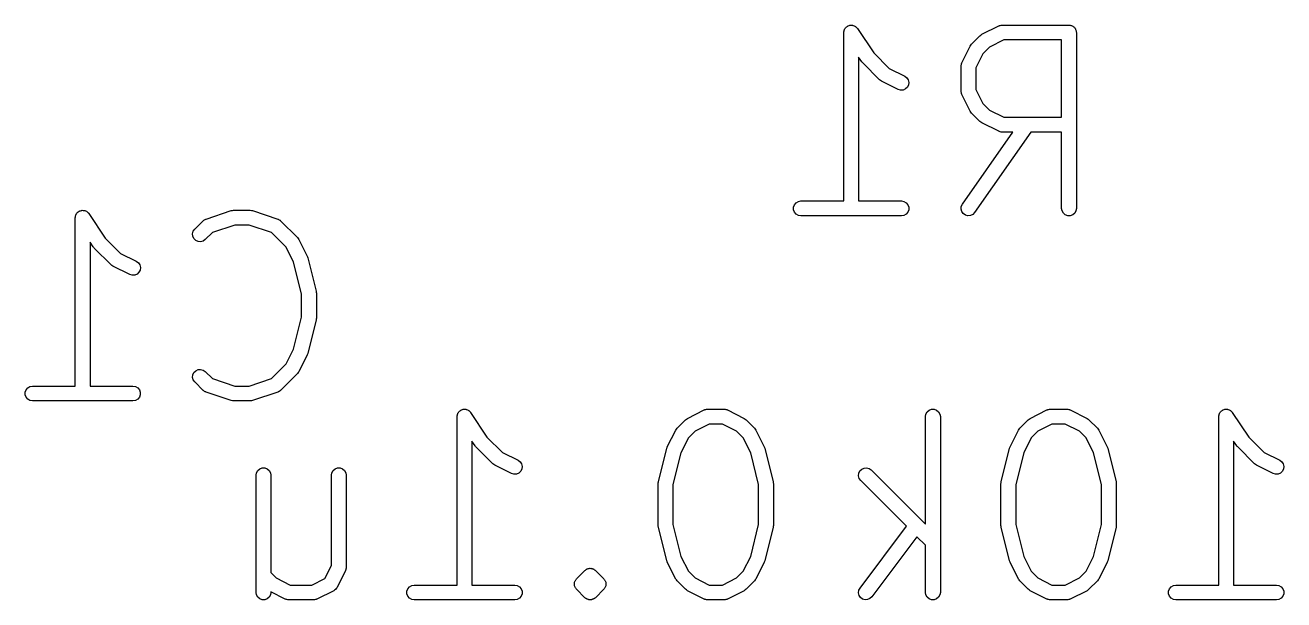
# Model space of a CAD drawing. Extents: x -0.3 to 76.5, y -74.5 to -2.2.
# Drawn here: x -0.31 to 8.32, y -67.49 to -63.55 of the extents above; entities that cross this region are included whole.
import ezdxf

# ---------------------------------------------------------------- set-up
doc = ezdxf.new("R2010")
doc.units = 0
doc.header["$MEASUREMENT"] = 0
doc.layers.add('BLACK', color=7, linetype='CONTINUOUS')

msp = doc.modelspace()

# ---------------------------------------------------------------- linework, layer by layer
at = {"layer": 'Black'}
for p, q in [((5.30318, -63.601), (5.30366, -63.5983)), ((5.30318, -64.7567), (5.30318, -63.601)), ((5.30348, -63.5955), (5.30519, -63.5896)), ((5.30366, -63.5983), (5.30348, -63.5955)), ((5.30519, -63.5896), (5.30624, -63.5837)), ((5.30624, -63.5837), (5.30765, -63.5812)), ((5.30765, -63.5812), (5.30844, -63.5785)), ((5.30844, -63.5785), (5.31203, -63.5736)), ((5.31203, -63.5736), (5.31506, -63.5684)), ((5.31506, -63.5684), (5.31722, -63.5666)), ((5.31722, -63.5666), (5.31889, -63.5643)), ((5.31889, -63.5643), (5.32393, -63.561)), ((5.32393, -63.561), (5.32858, -63.5571)), ((5.32858, -63.5571), (5.33122, -63.5561)), ((5.33122, -63.5561), (5.33357, -63.5545)), ((5.33357, -63.5545), (5.33946, -63.5531)), ((5.33946, -63.5531), (5.34516, -63.551)), ((5.34516, -63.551), (5.34797, -63.551)), ((5.34797, -63.551), (5.35071, -63.5504)), ((5.35071, -63.5504), (5.35674, -63.551)), ((5.35674, -63.551), (5.3628, -63.551)), ((5.3628, -63.551), (5.36544, -63.552)), ((5.36544, -63.552), (5.36824, -63.5523)), ((5.36824, -63.5523), (5.37368, -63.555)), ((5.37368, -63.555), (5.37938, -63.5571)), ((5.37938, -63.5571), (5.38153, -63.5589)), ((5.38153, -63.5589), (5.38406, -63.5601)), ((5.38406, -63.5601), (5.38824, -63.5645)), ((5.38824, -63.5645), (5.39289, -63.5684)), ((5.39289, -63.5684), (5.3943, -63.5708)), ((5.3943, -63.5708), (5.39624, -63.5729)), ((5.39624, -63.5729), (5.50836, -63.741)), ((6.24396, -63.6179), (6.2505, -63.6131)), ((6.2505, -63.6131), (6.3654, -63.5556)), ((6.3654, -63.5556), (6.36821, -63.5548)), ((6.36821, -63.5548), (6.37074, -63.5533)), ((6.37074, -63.5533), (6.3766, -63.5523)), ((6.3766, -63.5523), (6.38231, -63.5506)), ((6.38231, -63.5506), (6.38523, -63.5508)), ((6.38523, -63.5508), (6.38812, -63.5502)), ((6.38812, -63.5502), (6.84774, -63.5502)), ((6.84774, -63.5502), (6.85212, -63.551)), ((6.85212, -63.551), (6.85656, -63.551)), ((6.85656, -63.551), (6.86074, -63.5525)), ((6.86074, -63.5525), (6.86511, -63.5533)), ((6.86511, -63.5533), (6.86896, -63.5555)), ((6.86896, -63.5555), (6.87314, -63.5571)), ((6.87314, -63.5571), (6.87654, -63.5599)), ((6.87654, -63.5599), (6.88039, -63.5621)), ((6.88039, -63.5621), (6.88325, -63.5655)), ((6.88325, -63.5655), (6.88665, -63.5684)), ((6.88665, -63.5684), (6.88887, -63.5722)), ((6.88887, -63.5722), (6.89173, -63.5756)), ((6.89173, -63.5756), (6.89325, -63.5798)), ((6.89325, -63.5798), (6.89547, -63.5837)), ((6.89547, -63.5837), (6.89625, -63.5881)), ((6.89625, -63.5881), (6.89777, -63.5922)), ((6.89777, -63.5922), (6.89777, -63.5967)), ((6.89777, -63.5967), (6.89854, -63.601)), ((6.89854, -63.601), (6.89854, -64.8075)), ((6.11287, -63.8081), (6.17033, -63.6932)), ((6.17033, -63.6932), (6.17517, -63.6867)), ((6.17517, -63.6867), (6.17984, -63.68)), ((6.17984, -63.68), (6.23729, -63.6226)), ((6.23729, -63.6226), (6.24396, -63.6179)), ((6.30331, -63.7002), (6.25751, -63.746)), ((6.40011, -63.6518), (6.30331, -63.7002)), ((6.79694, -63.6518), (6.40011, -63.6518)), ((6.79694, -64.1822), (6.79694, -63.6518)), ((5.42661, -63.8016), (5.40478, -63.7688)), ((5.40478, -63.7688), (5.40478, -64.7567)), ((5.50836, -63.741), (5.61388, -63.8466)), ((6.25751, -63.746), (6.20911, -63.8428)), ((5.43008, -63.8052), (5.42661, -63.8016)), ((5.43296, -63.8093), (5.43008, -63.8052)), ((5.54786, -63.9242), (5.43296, -63.8093)), ((5.61388, -63.8466), (5.72141, -63.9003)), ((6.10751, -63.8309), (6.10802, -63.828)), ((6.10751, -64.0032), (6.10751, -63.8309)), ((6.10784, -63.825), (6.10954, -63.8193)), ((6.10802, -63.828), (6.10784, -63.825)), ((6.10954, -63.8193), (6.11057, -63.8135)), ((6.11057, -63.8135), (6.11204, -63.8109)), ((6.11204, -63.8109), (6.11287, -63.8081)), ((6.20911, -63.8428), (6.20911, -63.9912)), ((5.55453, -63.9289), (5.54786, -63.9242)), ((5.56107, -63.9337), (5.55453, -63.9289)), ((5.67597, -63.9912), (5.56107, -63.9337)), ((5.72141, -63.9003), (5.73558, -63.9108)), ((5.73558, -63.9108), (5.7453, -63.9256)), ((5.74738, -63.9602), (5.73949, -63.976)), ((5.7453, -63.9256), (5.7494, -63.9427)), ((5.7494, -63.9427), (5.74738, -63.9602)), ((5.69288, -63.9962), (5.67597, -63.9912)), ((5.71049, -63.9952), (5.69288, -63.9962)), ((5.72668, -63.9882), (5.71049, -63.9952)), ((5.73949, -63.976), (5.72668, -63.9882)), ((6.10802, -64.0061), (6.10751, -64.0032)), ((6.10784, -64.009), (6.10802, -64.0061)), ((6.10954, -64.0147), (6.10784, -64.009)), ((6.11057, -64.0206), (6.10954, -64.0147)), ((6.11204, -64.0231), (6.11057, -64.0206)), ((6.11287, -64.0259), (6.11204, -64.0231)), ((6.17033, -64.1408), (6.11287, -64.0259)), ((6.20911, -63.9912), (6.25751, -64.088)), ((6.25751, -64.088), (6.3033, -64.1338)), ((6.17517, -64.1474), (6.17033, -64.1408)), ((6.17984, -64.154), (6.17517, -64.1474)), ((6.23729, -64.2115), (6.17984, -64.154)), ((6.24395, -64.2162), (6.23729, -64.2115)), ((6.25049, -64.221), (6.24395, -64.2162)), ((6.3033, -64.1338), (6.40011, -64.1822)), ((6.40011, -64.1822), (6.79694, -64.1822)), ((6.11669, -64.7784), (6.46291, -64.2838)), ((6.58692, -64.2838), (6.19993, -64.8367)), ((6.3654, -64.2785), (6.25049, -64.221)), ((6.36821, -64.2793), (6.3654, -64.2785)), ((6.37074, -64.2808), (6.36821, -64.2793)), ((6.3766, -64.2818), (6.37074, -64.2808)), ((6.38231, -64.2835), (6.3766, -64.2818)), ((6.38523, -64.2833), (6.38231, -64.2835)), ((6.38812, -64.2838), (6.38523, -64.2833)), ((6.46291, -64.2838), (6.38812, -64.2838)), ((6.79694, -64.2838), (6.58692, -64.2838)), ((6.79694, -64.8075), (6.79694, -64.2838)), ((0.06356, -64.8245), (0.06946, -64.8231)), ((0.06946, -64.8231), (0.07515, -64.821)), ((0.07515, -64.821), (0.07797, -64.821)), ((0.07797, -64.821), (0.08071, -64.8204)), ((0.08071, -64.8204), (0.08674, -64.821)), ((0.08674, -64.821), (0.0928, -64.821)), ((0.0928, -64.821), (0.09544, -64.822)), ((0.09544, -64.822), (0.09824, -64.8223)), ((0.09824, -64.8223), (0.10368, -64.825)), ((0.9297, -64.8803), (1.10206, -64.8229)), ((1.10206, -64.8229), (1.1101, -64.8217)), ((1.1101, -64.8217), (1.11812, -64.8202)), ((1.11812, -64.8202), (1.23302, -64.8202)), ((1.23302, -64.8202), (1.24104, -64.8217)), ((1.24104, -64.8217), (1.24909, -64.8229)), ((1.24909, -64.8229), (1.42144, -64.8803)), ((4.95923, -64.7987), (4.96527, -64.7821)), ((4.95923, -64.8164), (4.95923, -64.7987)), ((4.96527, -64.8329), (4.95923, -64.8164)), ((4.96527, -64.7821), (4.97661, -64.7686)), ((4.97661, -64.7686), (4.99189, -64.7598)), ((4.99189, -64.7598), (5.00926, -64.7567)), ((5.00926, -64.7567), (5.30318, -64.7567)), ((5.40478, -64.7567), (5.69869, -64.7567)), ((5.69869, -64.7567), (5.71606, -64.7598)), ((5.71606, -64.7598), (5.73134, -64.7686)), ((5.73134, -64.7686), (5.74268, -64.7821)), ((5.74268, -64.7821), (5.74872, -64.7987)), ((5.74872, -64.8164), (5.74268, -64.8329)), ((5.74872, -64.7987), (5.74872, -64.8164)), ((6.1077, -64.812), (6.10924, -64.7944)), ((6.11227, -64.829), (6.1077, -64.812)), ((6.10924, -64.7944), (6.11669, -64.7784)), ((6.8, -64.8249), (6.79694, -64.8075)), ((6.89854, -64.8075), (6.89547, -64.8249)), ((0.03318, -64.871), (0.03367, -64.8683)), ((0.03318, -66.0267), (0.03318, -64.871)), ((0.03348, -64.8655), (0.03519, -64.8596)), ((0.03367, -64.8683), (0.03348, -64.8655)), ((0.03519, -64.8596), (0.03624, -64.8537)), ((0.03624, -64.8537), (0.03765, -64.8512)), ((0.03765, -64.8512), (0.03844, -64.8485)), ((0.03844, -64.8485), (0.04203, -64.8436)), ((0.04203, -64.8436), (0.04506, -64.8384)), ((0.04506, -64.8384), (0.04722, -64.8366)), ((0.04722, -64.8366), (0.04889, -64.8343)), ((0.04889, -64.8343), (0.05393, -64.831)), ((0.05393, -64.831), (0.05858, -64.8271)), ((0.05858, -64.8271), (0.06122, -64.8261)), ((0.06122, -64.8261), (0.06356, -64.8245)), ((0.10368, -64.825), (0.10938, -64.8271)), ((0.10938, -64.8271), (0.11153, -64.8289)), ((0.11153, -64.8289), (0.11406, -64.8301)), ((0.11406, -64.8301), (0.11824, -64.8345)), ((0.11824, -64.8345), (0.12289, -64.8384)), ((0.12289, -64.8384), (0.1243, -64.8408)), ((0.1243, -64.8408), (0.12624, -64.8429)), ((0.12624, -64.8429), (0.23836, -65.011)), ((0.85239, -64.95), (0.90984, -64.8926)), ((0.90984, -64.8926), (0.91224, -64.8909)), ((0.91224, -64.8909), (0.91418, -64.8887)), ((0.91418, -64.8887), (0.91942, -64.8859)), ((0.91942, -64.8859), (0.92429, -64.8825)), ((0.92429, -64.8825), (0.92712, -64.8817)), ((0.92712, -64.8817), (0.9297, -64.8803)), ((1.42144, -64.8803), (1.42402, -64.8817)), ((1.42402, -64.8817), (1.42685, -64.8825)), ((1.42685, -64.8825), (1.43172, -64.8859)), ((1.43172, -64.8859), (1.43696, -64.8887)), ((1.43696, -64.8887), (1.4389, -64.8909)), ((1.4389, -64.8909), (1.4413, -64.8926)), ((1.4413, -64.8926), (1.55621, -65.0075)), ((4.97661, -64.8465), (4.96527, -64.8329)), ((4.99189, -64.8553), (4.97661, -64.8465)), ((5.00926, -64.8583), (4.99189, -64.8553)), ((5.69869, -64.8583), (5.00926, -64.8583)), ((5.71606, -64.8553), (5.69869, -64.8583)), ((5.73134, -64.8465), (5.71606, -64.8553)), ((5.74268, -64.8329), (5.73134, -64.8465)), ((6.12239, -64.8435), (6.11227, -64.829)), ((6.13685, -64.8536), (6.12239, -64.8435)), ((6.15389, -64.8582), (6.13685, -64.8536)), ((6.17146, -64.8566), (6.15389, -64.8582)), ((6.18745, -64.8492), (6.17146, -64.8566)), ((6.19993, -64.8367), (6.18745, -64.8492)), ((6.80882, -64.8402), (6.8, -64.8249)), ((6.82234, -64.8515), (6.80882, -64.8402)), ((6.83892, -64.8576), (6.82234, -64.8515)), ((6.85656, -64.8576), (6.83892, -64.8576)), ((6.87314, -64.8515), (6.85656, -64.8576)), ((6.88665, -64.8402), (6.87314, -64.8515)), ((6.89547, -64.8249), (6.88665, -64.8402)), ((0.8377, -64.9815), (0.84227, -64.9645)), ((0.83924, -64.9991), (0.8377, -64.9815)), ((0.84227, -64.9645), (0.85239, -64.95)), ((0.9732, -64.9729), (0.92423, -65.0219)), ((1.12636, -64.9218), (0.9732, -64.9729)), ((1.22478, -64.9218), (1.12636, -64.9218)), ((1.37794, -64.9729), (1.22478, -64.9218)), ((1.47854, -65.0735), (1.37794, -64.9729)), ((0.15661, -65.0716), (0.13478, -65.0388)), ((0.13478, -65.0388), (0.13478, -66.0267)), ((0.16008, -65.0752), (0.15661, -65.0716)), ((0.16296, -65.0793), (0.16008, -65.0752)), ((0.27786, -65.1942), (0.16296, -65.0793)), ((0.23836, -65.011), (0.34388, -65.1166)), ((0.8467, -65.0151), (0.83924, -64.9991)), ((0.85917, -65.0276), (0.8467, -65.0151)), ((0.87516, -65.035), (0.85917, -65.0276)), ((0.89274, -65.0366), (0.87516, -65.035)), ((0.90978, -65.032), (0.89274, -65.0366)), ((0.92423, -65.0219), (0.90978, -65.032)), ((1.52981, -65.176), (1.47854, -65.0735)), ((1.55621, -65.0075), (1.56088, -65.0142)), ((1.56088, -65.0142), (1.56572, -65.0207)), ((1.56572, -65.0207), (1.62318, -65.1356)), ((0.34388, -65.1166), (0.45141, -65.1703)), ((1.62318, -65.1356), (1.62476, -65.1409)), ((1.62476, -65.1409), (1.62702, -65.146)), ((1.62702, -65.146), (1.68447, -65.3758)), ((0.28453, -65.1989), (0.27786, -65.1942)), ((0.29107, -65.2037), (0.28453, -65.1989)), ((0.40597, -65.2612), (0.29107, -65.2037)), ((0.45141, -65.1703), (0.46558, -65.1808)), ((0.46949, -65.246), (0.45668, -65.2582)), ((0.46558, -65.1808), (0.4753, -65.1956)), ((0.47738, -65.2302), (0.46949, -65.246)), ((0.4753, -65.1956), (0.4794, -65.2127)), ((0.4794, -65.2127), (0.47738, -65.2302)), ((1.58439, -65.3944), (1.52981, -65.176)), ((0.42288, -65.2662), (0.40597, -65.2612)), ((0.44049, -65.2652), (0.42288, -65.2662)), ((0.45668, -65.2582), (0.44049, -65.2652)), ((1.58439, -65.5542), (1.58439, -65.3944)), ((1.68447, -65.3758), (1.68491, -65.382)), ((1.68491, -65.382), (1.68599, -65.3881)), ((1.68599, -65.3881), (1.68599, -65.5605)), ((1.52981, -65.7726), (1.58439, -65.5542)), ((1.68447, -65.5728), (1.62702, -65.8026)), ((1.68491, -65.5666), (1.68447, -65.5728)), ((1.68599, -65.5605), (1.68491, -65.5666)), ((1.47854, -65.8751), (1.52981, -65.7726)), ((1.62318, -65.813), (1.56572, -65.9279)), ((1.62476, -65.8077), (1.62318, -65.813)), ((1.62702, -65.8026), (1.62476, -65.8077)), ((0.83924, -65.9495), (0.8467, -65.9335)), ((0.8467, -65.9335), (0.85917, -65.921)), ((0.85917, -65.921), (0.87516, -65.9136)), ((0.87516, -65.9136), (0.89274, -65.912)), ((0.89274, -65.912), (0.90978, -65.9166)), ((0.90978, -65.9166), (0.92423, -65.9267)), ((0.92423, -65.9267), (0.9732, -65.9757)), ((1.37794, -65.9757), (1.47854, -65.8751)), ((1.55621, -65.9411), (1.4413, -66.056)), ((1.56088, -65.9344), (1.55621, -65.9411)), ((1.56572, -65.9279), (1.56088, -65.9344)), ((-0.29339, -66.0386), (-0.27811, -66.0298)), ((-0.27811, -66.0298), (-0.26074, -66.0267)), ((-0.26074, -66.0267), (0.03318, -66.0267)), ((0.13478, -66.0267), (0.42869, -66.0267)), ((0.42869, -66.0267), (0.44606, -66.0298)), ((0.44606, -66.0298), (0.46134, -66.0386)), ((0.8377, -65.9671), (0.83924, -65.9495)), ((0.84227, -65.9841), (0.8377, -65.9671)), ((0.85239, -65.9986), (0.84227, -65.9841)), ((0.90984, -66.056), (0.85239, -65.9986)), ((0.9732, -65.9757), (1.12636, -66.0267)), ((1.12636, -66.0267), (1.22478, -66.0267)), ((1.22478, -66.0267), (1.37794, -65.9757)), ((-0.31077, -66.0687), (-0.30473, -66.0521)), ((-0.31077, -66.0864), (-0.31077, -66.0687)), ((-0.30473, -66.1029), (-0.31077, -66.0864)), ((-0.30473, -66.0521), (-0.29339, -66.0386)), ((-0.29339, -66.1165), (-0.30473, -66.1029)), ((-0.27811, -66.1253), (-0.29339, -66.1165)), ((0.46134, -66.1165), (0.44606, -66.1253)), ((0.46134, -66.0386), (0.47268, -66.0521)), ((0.47268, -66.1029), (0.46134, -66.1165)), ((0.47268, -66.0521), (0.47872, -66.0687)), ((0.47872, -66.0864), (0.47268, -66.1029)), ((0.47872, -66.0687), (0.47872, -66.0864)), ((0.91224, -66.0577), (0.90984, -66.056)), ((0.91418, -66.0599), (0.91224, -66.0577)), ((0.91942, -66.0627), (0.91418, -66.0599)), ((0.92429, -66.0661), (0.91942, -66.0627)), ((0.92712, -66.0669), (0.92429, -66.0661)), ((0.9297, -66.0683), (0.92712, -66.0669)), ((1.10205, -66.1257), (0.9297, -66.0683)), ((1.42144, -66.0683), (1.24909, -66.1257)), ((1.42402, -66.0669), (1.42144, -66.0683)), ((1.42685, -66.0661), (1.42402, -66.0669)), ((1.43172, -66.0627), (1.42685, -66.0661)), ((1.43696, -66.0599), (1.43172, -66.0627)), ((1.4389, -66.0577), (1.43696, -66.0599)), ((1.4413, -66.056), (1.4389, -66.0577)), ((-0.26074, -66.1283), (-0.27811, -66.1253)), ((0.42869, -66.1283), (-0.26074, -66.1283)), ((0.44606, -66.1253), (0.42869, -66.1283)), ((1.11011, -66.1269), (1.10205, -66.1257)), ((1.11812, -66.1283), (1.11011, -66.1269)), ((1.23302, -66.1283), (1.11812, -66.1283)), ((1.24104, -66.1269), (1.23302, -66.1283)), ((1.24909, -66.1257), (1.24104, -66.1269)), ((2.65996, -66.2086), (2.66299, -66.2034)), ((2.66299, -66.2034), (2.66515, -66.2016)), ((2.66515, -66.2016), (2.66681, -66.1993)), ((2.66681, -66.1993), (2.67186, -66.196)), ((2.67186, -66.196), (2.6765, -66.1921)), ((2.6765, -66.1921), (2.67915, -66.1911)), ((2.67915, -66.1911), (2.68149, -66.1895)), ((2.68149, -66.1895), (2.68739, -66.1881)), ((2.68739, -66.1881), (2.69308, -66.186)), ((2.69308, -66.186), (2.6959, -66.186)), ((2.6959, -66.186), (2.69863, -66.1854)), ((2.69863, -66.1854), (2.70467, -66.186)), ((2.70467, -66.186), (2.71073, -66.186)), ((2.71073, -66.186), (2.71337, -66.187)), ((2.71337, -66.187), (2.71617, -66.1873)), ((2.71617, -66.1873), (2.72161, -66.19)), ((2.72161, -66.19), (2.7273, -66.1921)), ((2.7273, -66.1921), (2.72946, -66.1939)), ((2.72946, -66.1939), (2.73198, -66.1951)), ((2.73198, -66.1951), (2.73617, -66.1995)), ((2.73617, -66.1995), (2.74082, -66.2034)), ((2.74082, -66.2034), (2.74223, -66.2058)), ((4.2304, -66.2481), (4.3453, -66.1906)), ((4.3453, -66.1906), (4.34811, -66.1898)), ((4.34811, -66.1898), (4.35065, -66.1883)), ((4.35065, -66.1883), (4.35651, -66.1873)), ((4.35651, -66.1873), (4.36222, -66.1856)), ((4.36222, -66.1856), (4.36514, -66.1858)), ((4.36514, -66.1858), (4.36802, -66.1852)), ((4.36802, -66.1852), (4.48293, -66.1852)), ((4.48293, -66.1852), (4.48581, -66.1858)), ((4.48581, -66.1858), (4.48874, -66.1856)), ((4.48874, -66.1856), (4.49444, -66.1873)), ((4.49444, -66.1873), (4.5003, -66.1883)), ((4.5003, -66.1883), (4.50284, -66.1898)), ((4.50284, -66.1898), (4.50565, -66.1906)), ((4.50565, -66.1906), (4.62055, -66.2481)), ((5.86691, -66.2187), (5.87573, -66.2034)), ((5.87573, -66.2034), (5.88924, -66.1921)), ((5.88924, -66.1921), (5.90582, -66.186)), ((5.90582, -66.186), (5.92346, -66.186)), ((5.92346, -66.186), (5.94004, -66.1921)), ((5.94004, -66.1921), (5.95356, -66.2034)), ((5.95356, -66.2034), (5.96238, -66.2187)), ((6.58135, -66.2481), (6.69626, -66.1906)), ((6.69626, -66.1906), (6.69907, -66.1898)), ((6.69907, -66.1898), (6.7016, -66.1883)), ((6.7016, -66.1883), (6.70746, -66.1873)), ((6.70746, -66.1873), (6.71317, -66.1856)), ((6.71317, -66.1856), (6.71609, -66.1858)), ((6.71609, -66.1858), (6.71898, -66.1852)), ((6.71898, -66.1852), (6.83388, -66.1852)), ((6.83388, -66.1852), (6.83676, -66.1858)), ((6.83676, -66.1858), (6.83969, -66.1856)), ((6.83969, -66.1856), (6.8454, -66.1873)), ((6.8454, -66.1873), (6.85126, -66.1883)), ((6.85126, -66.1883), (6.85379, -66.1898)), ((6.85379, -66.1898), (6.8566, -66.1906)), ((6.8566, -66.1906), (6.9715, -66.2481)), ((7.88353, -66.2086), (7.88656, -66.2034)), ((7.88656, -66.2034), (7.88872, -66.2016)), ((7.88872, -66.2016), (7.89039, -66.1993)), ((7.89039, -66.1993), (7.89543, -66.196)), ((7.89543, -66.196), (7.90008, -66.1921)), ((7.90008, -66.1921), (7.90272, -66.1911)), ((7.90272, -66.1911), (7.90506, -66.1895)), ((7.90506, -66.1895), (7.91096, -66.1881)), ((7.91096, -66.1881), (7.91665, -66.186)), ((7.91665, -66.186), (7.91947, -66.186)), ((7.91947, -66.186), (7.92221, -66.1854)), ((7.92221, -66.1854), (7.92824, -66.186)), ((7.92824, -66.186), (7.9343, -66.186)), ((7.9343, -66.186), (7.93694, -66.187)), ((7.93694, -66.187), (7.93974, -66.1873)), ((7.93974, -66.1873), (7.94518, -66.19)), ((7.94518, -66.19), (7.95088, -66.1921)), ((7.95088, -66.1921), (7.95303, -66.1939)), ((7.95303, -66.1939), (7.95556, -66.1951)), ((7.95556, -66.1951), (7.95974, -66.1995)), ((7.95974, -66.1995), (7.96439, -66.2034)), ((7.96439, -66.2034), (7.9658, -66.2058)), ((2.6511, -66.236), (2.65159, -66.2333)), ((2.6511, -67.3917), (2.6511, -66.236)), ((2.65141, -66.2305), (2.65311, -66.2246)), ((2.65159, -66.2333), (2.65141, -66.2305)), ((2.65311, -66.2246), (2.65417, -66.2187)), ((2.65417, -66.2187), (2.65557, -66.2162)), ((2.65557, -66.2162), (2.65637, -66.2135)), ((2.65637, -66.2135), (2.65996, -66.2086)), ((2.74223, -66.2058), (2.74417, -66.2079)), ((2.74417, -66.2079), (2.85628, -66.376)), ((4.15975, -66.315), (4.2172, -66.2576)), ((4.2172, -66.2576), (4.22387, -66.2529)), ((4.22387, -66.2529), (4.2304, -66.2481)), ((4.38002, -66.2868), (4.28321, -66.3353)), ((4.47094, -66.2868), (4.38002, -66.2868)), ((4.56774, -66.3353), (4.47094, -66.2868)), ((4.62055, -66.2481), (4.62709, -66.2529)), ((4.62709, -66.2529), (4.63375, -66.2576)), ((4.63375, -66.2576), (4.69121, -66.315)), ((5.86384, -66.236), (5.86691, -66.2187)), ((5.86384, -66.9752), (5.86384, -66.236)), ((5.96238, -66.2187), (5.96544, -66.236)), ((5.96544, -66.236), (5.96544, -67.4425)), ((6.5107, -66.315), (6.56815, -66.2576)), ((6.56815, -66.2576), (6.57482, -66.2529)), ((6.57482, -66.2529), (6.58135, -66.2481)), ((6.73097, -66.2868), (6.63416, -66.3353)), ((6.82189, -66.2868), (6.73097, -66.2868)), ((6.91869, -66.3353), (6.82189, -66.2868)), ((6.9715, -66.2481), (6.97804, -66.2529)), ((6.97804, -66.2529), (6.98471, -66.2576)), ((6.98471, -66.2576), (7.04216, -66.315)), ((7.87468, -66.236), (7.87516, -66.2333)), ((7.87468, -67.3917), (7.87468, -66.236)), ((7.87498, -66.2305), (7.87669, -66.2246)), ((7.87516, -66.2333), (7.87498, -66.2305)), ((7.87669, -66.2246), (7.87774, -66.2187)), ((7.87774, -66.2187), (7.87915, -66.2162)), ((7.87915, -66.2162), (7.87994, -66.2135)), ((7.87994, -66.2135), (7.88353, -66.2086)), ((7.9658, -66.2058), (7.96774, -66.2079)), ((7.96774, -66.2079), (8.07986, -66.376)), ((2.85628, -66.376), (2.96181, -66.4816)), ((4.09278, -66.4431), (4.15023, -66.3282)), ((4.15023, -66.3282), (4.15509, -66.3217)), ((4.15509, -66.3217), (4.15975, -66.315)), ((4.28321, -66.3353), (4.23742, -66.381)), ((4.61354, -66.381), (4.56774, -66.3353)), ((4.69121, -66.315), (4.69588, -66.3217)), ((4.69588, -66.3217), (4.70072, -66.3282)), ((4.70072, -66.3282), (4.75817, -66.4431)), ((6.44373, -66.4431), (6.50118, -66.3282)), ((6.50118, -66.3282), (6.50604, -66.3217)), ((6.50604, -66.3217), (6.5107, -66.315)), ((6.63416, -66.3353), (6.58837, -66.381)), ((6.96449, -66.381), (6.91869, -66.3353)), ((7.04216, -66.315), (7.04683, -66.3217)), ((7.04683, -66.3217), (7.05167, -66.3282)), ((7.05167, -66.3282), (7.10913, -66.4431)), ((8.07986, -66.376), (8.18538, -66.4816)), ((2.77454, -66.4366), (2.7527, -66.4038)), ((2.7527, -66.4038), (2.7527, -67.3917)), ((2.77801, -66.4402), (2.77454, -66.4366)), ((2.78089, -66.4443), (2.77801, -66.4402)), ((2.89579, -66.5592), (2.78089, -66.4443)), ((4.03148, -66.6833), (4.08893, -66.4535)), ((4.08893, -66.4535), (4.09119, -66.4485)), ((4.09119, -66.4485), (4.09278, -66.4431)), ((4.23742, -66.381), (4.18614, -66.4836)), ((4.66481, -66.4836), (4.61354, -66.381)), ((4.75817, -66.4431), (4.75976, -66.4485)), ((4.75976, -66.4485), (4.76202, -66.4535)), ((4.76202, -66.4535), (4.81947, -66.6833)), ((6.38243, -66.6833), (6.43988, -66.4535)), ((6.43988, -66.4535), (6.44215, -66.4485)), ((6.44215, -66.4485), (6.44373, -66.4431)), ((6.58837, -66.381), (6.5371, -66.4836)), ((7.01576, -66.4836), (6.96449, -66.381)), ((7.10913, -66.4431), (7.11071, -66.4485)), ((7.11071, -66.4485), (7.11297, -66.4535)), ((7.11297, -66.4535), (7.17042, -66.6833)), ((7.99811, -66.4366), (7.97628, -66.4038)), ((7.97628, -66.4038), (7.97628, -67.3917)), ((8.00158, -66.4402), (7.99811, -66.4366)), ((8.00446, -66.4443), (8.00158, -66.4402)), ((8.11937, -66.5592), (8.00446, -66.4443)), ((2.96181, -66.4816), (3.06934, -66.5353)), ((3.06934, -66.5353), (3.08351, -66.5458)), ((3.08351, -66.5458), (3.09323, -66.5606)), ((4.18614, -66.4836), (4.13156, -66.7019)), ((4.71939, -66.7019), (4.66481, -66.4836)), ((6.5371, -66.4836), (6.48251, -66.7019)), ((7.07034, -66.7019), (7.01576, -66.4836)), ((8.18538, -66.4816), (8.29291, -66.5353)), ((8.29291, -66.5353), (8.30708, -66.5458)), ((8.30708, -66.5458), (8.3168, -66.5606)), ((1.27225, -66.6382), (1.27531, -66.6208)), ((1.27531, -66.6208), (1.28413, -66.6056)), ((1.28413, -66.6056), (1.29765, -66.5942)), ((1.29765, -66.5942), (1.31423, -66.5882)), ((1.31423, -66.5882), (1.33187, -66.5882)), ((1.33187, -66.5882), (1.34845, -66.5942)), ((1.34845, -66.5942), (1.36196, -66.6056)), ((1.36196, -66.6056), (1.37078, -66.6208)), ((1.37078, -66.6208), (1.37385, -66.6382)), ((1.78932, -66.6382), (1.79238, -66.6208)), ((1.79238, -66.6208), (1.8012, -66.6056)), ((1.8012, -66.6056), (1.81472, -66.5942)), ((1.81472, -66.5942), (1.8313, -66.5882)), ((1.8313, -66.5882), (1.84894, -66.5882)), ((1.84894, -66.5882), (1.86552, -66.5942)), ((1.86552, -66.5942), (1.87903, -66.6056)), ((1.87903, -66.6056), (1.88785, -66.6208)), ((1.88785, -66.6208), (1.89092, -66.6382)), ((2.90246, -66.5639), (2.89579, -66.5592)), ((2.909, -66.5687), (2.90246, -66.5639)), ((3.0239, -66.6262), (2.909, -66.5687)), ((3.04081, -66.6312), (3.0239, -66.6262)), ((3.05842, -66.6302), (3.04081, -66.6312)), ((3.07461, -66.6232), (3.05842, -66.6302)), ((3.08742, -66.611), (3.07461, -66.6232)), ((3.09531, -66.5952), (3.08742, -66.611)), ((3.09323, -66.5606), (3.09733, -66.5777)), ((3.09733, -66.5777), (3.09531, -66.5952)), ((5.40442, -66.6426), (5.40595, -66.6251)), ((5.40595, -66.6251), (5.41341, -66.6091)), ((5.41341, -66.6091), (5.42589, -66.5966)), ((5.42589, -66.5966), (5.44187, -66.5891)), ((5.44187, -66.5891), (5.45945, -66.5876)), ((5.45945, -66.5876), (5.47649, -66.5922)), ((5.47649, -66.5922), (5.49094, -66.6023)), ((5.49094, -66.6023), (5.86384, -66.9752)), ((8.12603, -66.5639), (8.11937, -66.5592)), ((8.13257, -66.5687), (8.12603, -66.5639)), ((8.24747, -66.6262), (8.13257, -66.5687)), ((8.26438, -66.6312), (8.24747, -66.6262)), ((8.28199, -66.6302), (8.26438, -66.6312)), ((8.29818, -66.6232), (8.28199, -66.6302)), ((8.31099, -66.611), (8.29818, -66.6232)), ((8.31888, -66.5952), (8.31099, -66.611)), ((8.3168, -66.5606), (8.3209, -66.5777)), ((8.3209, -66.5777), (8.31888, -66.5952)), ((1.27225, -67.4425), (1.27225, -66.6382)), ((1.37385, -66.6382), (1.37385, -67.3066)), ((1.78932, -67.2582), (1.78932, -66.6382)), ((1.89092, -66.6382), (1.89092, -67.2702)), ((4.02996, -66.6957), (4.03104, -66.6895)), ((4.02996, -66.9829), (4.02996, -66.6957)), ((4.03104, -66.6895), (4.03148, -66.6833)), ((4.13156, -66.7019), (4.13156, -66.9767)), ((4.71939, -66.9767), (4.71939, -66.7019)), ((4.81947, -66.6833), (4.81991, -66.6895)), ((4.81991, -66.6895), (4.82099, -66.6957)), ((4.82099, -66.6957), (4.82099, -66.9829)), ((5.40898, -66.6597), (5.40442, -66.6426)), ((5.4191, -66.6741), (5.40898, -66.6597)), ((5.73266, -66.9877), (5.4191, -66.6741)), ((6.38091, -66.6957), (6.38199, -66.6895)), ((6.38091, -66.9829), (6.38091, -66.6957)), ((6.38199, -66.6895), (6.38243, -66.6833)), ((6.48251, -66.7019), (6.48251, -66.9767)), ((7.07034, -66.9767), (7.07034, -66.7019)), ((7.17042, -66.6833), (7.17086, -66.6895)), ((7.17086, -66.6895), (7.17194, -66.6957)), ((7.17194, -66.6957), (7.17194, -66.9829)), ((4.13156, -66.9767), (4.18614, -67.195)), ((4.66481, -67.195), (4.71939, -66.9767)), ((6.48251, -66.9767), (6.5371, -67.195)), ((7.01576, -67.195), (7.07034, -66.9767)), ((4.03104, -66.9891), (4.02996, -66.9829)), ((4.03148, -66.9952), (4.03104, -66.9891)), ((4.08893, -67.2251), (4.03148, -66.9952)), ((4.81947, -66.9952), (4.76202, -67.2251)), ((4.81991, -66.9891), (4.81947, -66.9952)), ((4.82099, -66.9829), (4.81991, -66.9891)), ((5.41438, -67.4121), (5.73266, -66.9877)), ((5.80523, -67.0603), (5.49566, -67.473)), ((5.86384, -67.1189), (5.80523, -67.0603)), ((6.38199, -66.9891), (6.38091, -66.9829)), ((6.38243, -66.9952), (6.38199, -66.9891)), ((6.43988, -67.2251), (6.38243, -66.9952)), ((7.17042, -66.9952), (7.11297, -67.2251)), ((7.17086, -66.9891), (7.17042, -66.9952)), ((7.17194, -66.9829), (7.17086, -66.9891)), ((5.86384, -67.4425), (5.86384, -67.1189)), ((4.09119, -67.2301), (4.08893, -67.2251)), ((4.09278, -67.2355), (4.09119, -67.2301)), ((4.15023, -67.3504), (4.09278, -67.2355)), ((4.18614, -67.195), (4.23742, -67.2976)), ((4.61354, -67.2976), (4.66481, -67.195)), ((4.75817, -67.2355), (4.70072, -67.3504)), ((4.75976, -67.2301), (4.75817, -67.2355)), ((4.76202, -67.2251), (4.75976, -67.2301)), ((6.44215, -67.2301), (6.43988, -67.2251)), ((6.44373, -67.2355), (6.44215, -67.2301)), ((6.50118, -67.3504), (6.44373, -67.2355)), ((6.5371, -67.195), (6.58837, -67.2976)), ((6.96449, -67.2976), (7.01576, -67.195)), ((7.10913, -67.2355), (7.05167, -67.3504)), ((7.11071, -67.2301), (7.10913, -67.2355)), ((7.11297, -67.2251), (7.11071, -67.2301)), ((1.37385, -67.3066), (1.41059, -67.3433)), ((1.7448, -67.3472), (1.78932, -67.2582)), ((1.88555, -67.2929), (1.8281, -67.4078)), ((1.88639, -67.2901), (1.88555, -67.2929)), ((1.88785, -67.2876), (1.88639, -67.2901)), ((1.88889, -67.2817), (1.88785, -67.2876)), ((1.89058, -67.276), (1.88889, -67.2817)), ((1.89092, -67.2702), (1.89041, -67.2731)), ((1.89041, -67.2731), (1.89058, -67.276)), ((3.47032, -67.3492), (3.52777, -67.2917)), ((3.52777, -67.2917), (3.53141, -67.2892)), ((3.53141, -67.2892), (3.53455, -67.286)), ((3.53455, -67.286), (3.53658, -67.2851)), ((3.53658, -67.2851), (3.53829, -67.2836)), ((3.53829, -67.2836), (3.54039, -67.2829)), ((3.54039, -67.2829), (3.54222, -67.2816)), ((3.54222, -67.2816), (3.54651, -67.2805)), ((3.54651, -67.2805), (3.55054, -67.2786)), ((3.55054, -67.2786), (3.55277, -67.2784)), ((3.55277, -67.2784), (3.55487, -67.2776)), ((3.55487, -67.2776), (3.5571, -67.2776)), ((3.5571, -67.2776), (3.55926, -67.277)), ((3.55926, -67.277), (3.56369, -67.2774)), ((3.56369, -67.2774), (3.56812, -67.277)), ((3.56812, -67.277), (3.57028, -67.2776)), ((3.57028, -67.2776), (3.57251, -67.2776)), ((3.57251, -67.2776), (3.57461, -67.2784)), ((3.57461, -67.2784), (3.57684, -67.2786)), ((3.57684, -67.2786), (3.58087, -67.2805)), ((3.58087, -67.2805), (3.58516, -67.2816)), ((3.58516, -67.2816), (3.58699, -67.2829)), ((3.58699, -67.2829), (3.58909, -67.2836)), ((3.58909, -67.2836), (3.59081, -67.2851)), ((3.59081, -67.2851), (3.59283, -67.286)), ((3.59283, -67.286), (3.59597, -67.2892)), ((3.59597, -67.2892), (3.59961, -67.2917)), ((3.59961, -67.2917), (3.65706, -67.3492)), ((4.23742, -67.2976), (4.28321, -67.3433)), ((4.56774, -67.3433), (4.61354, -67.2976)), ((6.58837, -67.2976), (6.63416, -67.3433)), ((6.91869, -67.3433), (6.96449, -67.2976)), ((1.41059, -67.3433), (1.5074, -67.3917)), ((1.5074, -67.3917), (1.65577, -67.3917)), ((1.65577, -67.3917), (1.7448, -67.3472)), ((1.8281, -67.4078), (1.82366, -67.4138)), ((2.3132, -67.4171), (2.32454, -67.4036)), ((2.32454, -67.4036), (2.33981, -67.3948)), ((2.33981, -67.3948), (2.35719, -67.3917)), ((2.35719, -67.3917), (2.6511, -67.3917)), ((2.7527, -67.3917), (3.04662, -67.3917)), ((3.04662, -67.3917), (3.06399, -67.3948)), ((3.06399, -67.3948), (3.07927, -67.4036)), ((3.07927, -67.4036), (3.09061, -67.4171)), ((3.45563, -67.3807), (3.45678, -67.3764)), ((3.45602, -67.3851), (3.45563, -67.3807)), ((3.45563, -67.3895), (3.45602, -67.3851)), ((3.45678, -67.3938), (3.45563, -67.3895)), ((3.45678, -67.3764), (3.45717, -67.3719)), ((3.45717, -67.3982), (3.45678, -67.3938)), ((3.45717, -67.3719), (3.45905, -67.3679)), ((3.45905, -67.4023), (3.45717, -67.3982)), ((3.45905, -67.3679), (3.4602, -67.3636)), ((3.4602, -67.4066), (3.45905, -67.4023)), ((3.4602, -67.3636), (3.46275, -67.36)), ((3.46275, -67.4102), (3.4602, -67.4066)), ((3.46275, -67.36), (3.46463, -67.356)), ((3.46462, -67.4142), (3.46275, -67.4102)), ((3.46463, -67.356), (3.46777, -67.3528)), ((3.46777, -67.3528), (3.47032, -67.3492)), ((3.65706, -67.3492), (3.65961, -67.3528)), ((3.65961, -67.3528), (3.66275, -67.356)), ((3.66275, -67.356), (3.66463, -67.36)), ((3.66463, -67.4102), (3.66275, -67.4142)), ((3.66463, -67.36), (3.66718, -67.3636)), ((3.66718, -67.4066), (3.66463, -67.4102)), ((3.66718, -67.3636), (3.66833, -67.3679)), ((3.66833, -67.4023), (3.66718, -67.4066)), ((3.66833, -67.3679), (3.67021, -67.3719)), ((3.67021, -67.3982), (3.66833, -67.4023)), ((3.67021, -67.3719), (3.6706, -67.3764)), ((3.6706, -67.3938), (3.67021, -67.3982)), ((3.6706, -67.3764), (3.67175, -67.3807)), ((3.67175, -67.3895), (3.6706, -67.3938)), ((3.67175, -67.3807), (3.67136, -67.3851)), ((3.67136, -67.3851), (3.67175, -67.3895)), ((4.15509, -67.3569), (4.15023, -67.3504)), ((4.15975, -67.3636), (4.15509, -67.3569)), ((4.2172, -67.421), (4.15975, -67.3636)), ((4.28321, -67.3433), (4.38002, -67.3917)), ((4.38002, -67.3917), (4.47094, -67.3917)), ((4.47094, -67.3917), (4.56774, -67.3433)), ((4.69121, -67.3636), (4.63375, -67.421)), ((4.69588, -67.3569), (4.69121, -67.3636)), ((4.70072, -67.3504), (4.69588, -67.3569)), ((5.40641, -67.4278), (5.41438, -67.4121)), ((6.50604, -67.3569), (6.50118, -67.3504)), ((6.5107, -67.3636), (6.50604, -67.3569)), ((6.56815, -67.421), (6.5107, -67.3636)), ((6.63416, -67.3433), (6.73097, -67.3917)), ((6.73097, -67.3917), (6.82189, -67.3917)), ((6.82189, -67.3917), (6.91869, -67.3433)), ((7.04216, -67.3636), (6.98471, -67.421)), ((7.04683, -67.3569), (7.04216, -67.3636)), ((7.05167, -67.3504), (7.04683, -67.3569)), ((7.53677, -67.4171), (7.54811, -67.4036)), ((7.54811, -67.4036), (7.56339, -67.3948)), ((7.56339, -67.3948), (7.58076, -67.3917)), ((7.58076, -67.3917), (7.87468, -67.3917)), ((7.97628, -67.3917), (8.27019, -67.3917)), ((8.27019, -67.3917), (8.28756, -67.3948)), ((8.28756, -67.3948), (8.30284, -67.4036)), ((8.30284, -67.4036), (8.31418, -67.4171)), ((1.27531, -67.4599), (1.27225, -67.4425)), ((1.28413, -67.4752), (1.27531, -67.4599)), ((1.29765, -67.4865), (1.28413, -67.4752)), ((1.31423, -67.4926), (1.29765, -67.4865)), ((1.33187, -67.4926), (1.31423, -67.4926)), ((1.34845, -67.4865), (1.33187, -67.4926)), ((1.36196, -67.4752), (1.34845, -67.4865)), ((1.37078, -67.4599), (1.36196, -67.4752)), ((1.37385, -67.4425), (1.37078, -67.4599)), ((1.47269, -67.488), (1.37385, -67.4386)), ((1.37385, -67.4386), (1.37385, -67.4425)), ((1.47549, -67.4888), (1.47269, -67.488)), ((1.47803, -67.4903), (1.47549, -67.4888)), ((1.48389, -67.4913), (1.47803, -67.4903)), ((1.4896, -67.493), (1.48389, -67.4913)), ((1.49252, -67.4928), (1.4896, -67.493)), ((1.4954, -67.4933), (1.49252, -67.4928)), ((1.66776, -67.4933), (1.4954, -67.4933)), ((1.67064, -67.4928), (1.66776, -67.4933)), ((1.67357, -67.493), (1.67064, -67.4928)), ((1.67928, -67.4913), (1.67357, -67.493)), ((1.68514, -67.4903), (1.67928, -67.4913)), ((1.68767, -67.4888), (1.68514, -67.4903)), ((1.69048, -67.488), (1.68767, -67.4888)), ((1.80539, -67.4305), (1.69048, -67.488)), ((1.81137, -67.4261), (1.80539, -67.4305)), ((1.81759, -67.422), (1.81137, -67.4261)), ((1.81843, -67.4209), (1.81759, -67.422)), ((1.81955, -67.42), (1.81843, -67.4209)), ((1.82366, -67.4138), (1.81955, -67.42)), ((2.30716, -67.4337), (2.3132, -67.4171)), ((2.30716, -67.4514), (2.30716, -67.4337)), ((2.3132, -67.4679), (2.30716, -67.4514)), ((2.32454, -67.4815), (2.3132, -67.4679)), ((2.33981, -67.4903), (2.32454, -67.4815)), ((2.35719, -67.4933), (2.33981, -67.4903)), ((3.04662, -67.4933), (2.35719, -67.4933)), ((3.06399, -67.4903), (3.04662, -67.4933)), ((3.07927, -67.4815), (3.06399, -67.4903)), ((3.09061, -67.4679), (3.07927, -67.4815)), ((3.09061, -67.4171), (3.09665, -67.4337)), ((3.09665, -67.4514), (3.09061, -67.4679)), ((3.09665, -67.4337), (3.09665, -67.4514)), ((3.46777, -67.4174), (3.46462, -67.4142)), ((3.47032, -67.421), (3.46777, -67.4174)), ((3.52777, -67.4785), (3.47032, -67.421)), ((3.53141, -67.481), (3.52777, -67.4785)), ((3.53455, -67.4842), (3.53141, -67.481)), ((3.53658, -67.4851), (3.53455, -67.4842)), ((3.53829, -67.4865), (3.53658, -67.4851)), ((3.54039, -67.4873), (3.53829, -67.4865)), ((3.54222, -67.4886), (3.54039, -67.4873)), ((3.54651, -67.4897), (3.54222, -67.4886)), ((3.55054, -67.4916), (3.54651, -67.4897)), ((3.55277, -67.4918), (3.55054, -67.4916)), ((3.55487, -67.4926), (3.55277, -67.4918)), ((3.5571, -67.4926), (3.55487, -67.4926)), ((3.55926, -67.4932), (3.5571, -67.4926)), ((3.56369, -67.4928), (3.55926, -67.4932)), ((3.56812, -67.4932), (3.56369, -67.4928)), ((3.57028, -67.4926), (3.56812, -67.4932)), ((3.57251, -67.4926), (3.57028, -67.4926)), ((3.57461, -67.4918), (3.57251, -67.4926)), ((3.57684, -67.4916), (3.57461, -67.4918)), ((3.58086, -67.4897), (3.57684, -67.4916)), ((3.58516, -67.4886), (3.58086, -67.4897)), ((3.58699, -67.4873), (3.58516, -67.4886)), ((3.58909, -67.4865), (3.58699, -67.4873)), ((3.5908, -67.4851), (3.58909, -67.4865)), ((3.59283, -67.4842), (3.5908, -67.4851)), ((3.59597, -67.481), (3.59283, -67.4842)), ((3.59961, -67.4785), (3.59597, -67.481)), ((3.65706, -67.421), (3.59961, -67.4785)), ((3.65962, -67.4174), (3.65706, -67.421)), ((3.66275, -67.4142), (3.65962, -67.4174)), ((4.22386, -67.4257), (4.2172, -67.421)), ((4.2304, -67.4305), (4.22386, -67.4257)), ((4.3453, -67.488), (4.2304, -67.4305)), ((4.34811, -67.4888), (4.3453, -67.488)), ((4.35065, -67.4903), (4.34811, -67.4888)), ((4.35651, -67.4913), (4.35065, -67.4903)), ((4.36222, -67.493), (4.35651, -67.4913)), ((4.36514, -67.4928), (4.36222, -67.493)), ((4.36802, -67.4933), (4.36514, -67.4928)), ((4.48293, -67.4933), (4.36802, -67.4933)), ((4.48581, -67.4928), (4.48293, -67.4933)), ((4.48874, -67.493), (4.48581, -67.4928)), ((4.49444, -67.4913), (4.48874, -67.493)), ((4.5003, -67.4903), (4.49444, -67.4913)), ((4.50284, -67.4888), (4.5003, -67.4903)), ((4.50565, -67.488), (4.50284, -67.4888)), ((4.62055, -67.4305), (4.50565, -67.488)), ((4.62709, -67.4257), (4.62055, -67.4305)), ((4.63375, -67.421), (4.62709, -67.4257)), ((5.4043, -67.4453), (5.40641, -67.4278)), ((5.40831, -67.4625), (5.4043, -67.4453)), ((5.41795, -67.4773), (5.40831, -67.4625)), ((5.43206, -67.4879), (5.41795, -67.4773)), ((5.44895, -67.493), (5.43206, -67.4879)), ((5.46656, -67.492), (5.44895, -67.493)), ((5.48279, -67.4851), (5.46656, -67.492)), ((5.49566, -67.473), (5.48279, -67.4851)), ((5.86691, -67.4599), (5.86384, -67.4425)), ((5.87573, -67.4752), (5.86691, -67.4599)), ((5.88924, -67.4865), (5.87573, -67.4752)), ((5.90582, -67.4926), (5.88924, -67.4865)), ((5.92346, -67.4926), (5.90582, -67.4926)), ((5.94004, -67.4865), (5.92346, -67.4926)), ((5.95356, -67.4752), (5.94004, -67.4865)), ((5.96238, -67.4599), (5.95356, -67.4752)), ((5.96544, -67.4425), (5.96238, -67.4599)), ((6.57481, -67.4257), (6.56815, -67.421)), ((6.58135, -67.4305), (6.57481, -67.4257)), ((6.69626, -67.488), (6.58135, -67.4305)), ((6.69907, -67.4888), (6.69626, -67.488)), ((6.7016, -67.4903), (6.69907, -67.4888)), ((6.70746, -67.4913), (6.7016, -67.4903)), ((6.71317, -67.493), (6.70746, -67.4913)), ((6.71609, -67.4928), (6.71317, -67.493)), ((6.71898, -67.4933), (6.71609, -67.4928)), ((6.83388, -67.4933), (6.71898, -67.4933)), ((6.83676, -67.4928), (6.83388, -67.4933)), ((6.83969, -67.493), (6.83676, -67.4928)), ((6.8454, -67.4913), (6.83969, -67.493)), ((6.85126, -67.4903), (6.8454, -67.4913)), ((6.85379, -67.4888), (6.85126, -67.4903)), ((6.8566, -67.488), (6.85379, -67.4888)), ((6.9715, -67.4305), (6.8566, -67.488)), ((6.97804, -67.4257), (6.9715, -67.4305)), ((6.98471, -67.421), (6.97804, -67.4257)), ((7.53073, -67.4337), (7.53677, -67.4171)), ((7.53073, -67.4514), (7.53073, -67.4337)), ((7.53677, -67.4679), (7.53073, -67.4514)), ((7.54811, -67.4815), (7.53677, -67.4679)), ((7.56339, -67.4903), (7.54811, -67.4815)), ((7.58076, -67.4933), (7.56339, -67.4903)), ((8.27019, -67.4933), (7.58076, -67.4933)), ((8.28756, -67.4903), (8.27019, -67.4933)), ((8.30284, -67.4815), (8.28756, -67.4903)), ((8.31418, -67.4679), (8.30284, -67.4815)), ((8.31418, -67.4171), (8.32022, -67.4337)), ((8.32022, -67.4514), (8.31418, -67.4679)), ((8.32022, -67.4337), (8.32022, -67.4514))]:
    msp.add_line(p, q, dxfattribs=at)

doc.saveas('drawing.dxf')
